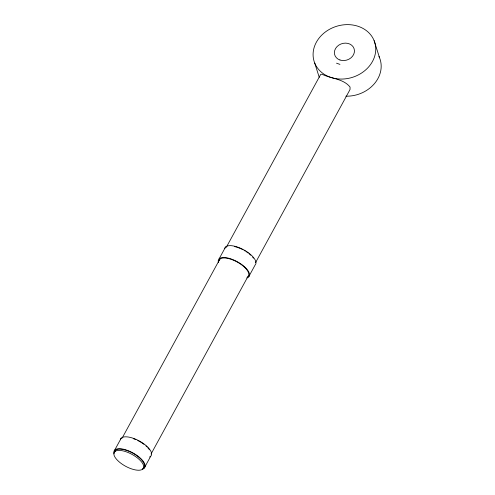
<?xml version="1.0" encoding="UTF-8"?>
<svg xmlns="http://www.w3.org/2000/svg" width="495" height="495" viewBox="0 0 495 495"><rect width="100%" height="100%" fill="white"/><g stroke="black" fill="none" stroke-linecap="round" stroke-linejoin="round"><path stroke-width="0.74" d="M114.729 450.035L121.213 438.162M219.106 258.848L225.59 246.974M114.71 451.688L115.818 449.652M122.117 438.112L219.941 258.935M226.24 247.401L320.729 74.337L322.022 74.238C331.093 78.73 343.456 78.693 350.039 87.04L350.052 89.434L348.907 91.606L255.531 262.635M142.888 468.957A16.632 6.751 28.6 0 0 126.083 451.756A16.632 6.751 28.6 0 0 117.426 460.251A16.632 6.751 28.6 0 0 142.888 468.957L143.63 467.596M151.043 454.026L248.119 276.21M144.231 468.109L150.715 456.242M248.608 276.928L255.092 265.054A17.412 7.066 28.6 0 0 243.602 249.746A17.412 7.066 28.6 0 0 224.736 248.614M336.52 63.181L339.954 64.381M374.109 40.621L379.541 57.748M314.721 63.075L319.25 77.35M218.468 262.628A17.412 7.066 28.6 0 1 237.124 261.62A17.412 7.066 28.6 0 1 246.751 277.949M218.957 260.815A16.632 6.751 28.6 0 1 236.975 261.898A16.632 6.751 28.6 0 1 247.952 276.526M234.624 246.59A16.632 6.751 28.6 0 1 236.864 247.203M237.625 247.451A16.632 6.751 28.6 0 1 240.873 248.744M241.523 249.047A16.632 6.751 28.6 0 1 242.81 249.684M244.097 250.377A16.632 6.751 28.6 0 1 245.341 251.113M246.547 251.881A16.632 6.751 28.6 0 1 248.273 253.1M249.344 253.935A16.632 6.751 28.6 0 1 250.829 255.222M252.667 257.122A16.632 6.751 28.6 0 1 253.483 258.155M378.978 56.467A31.767 26.73 -17.6 0 1 345.881 96.191M120.359 439.795A17.412 7.066 28.6 0 1 140.549 441.676A17.412 7.066 28.6 0 1 149.577 456.996M114.091 453.81A17.412 7.066 28.6 0 1 132.74 452.801A17.412 7.066 28.6 0 1 142.374 469.13M114.574 452.003A16.632 6.751 28.6 0 1 132.598 453.086A16.632 6.751 28.6 0 1 143.569 467.707M133.248 438.638A16.632 6.751 28.6 0 1 135.84 439.64M137.789 440.544A16.632 6.751 28.6 0 1 140.957 442.295M141.564 442.672A16.632 6.751 28.6 0 1 143.897 444.287M145.969 445.976A16.632 6.751 28.6 0 1 146.904 446.843M147.826 447.789A16.632 6.751 28.6 0 1 149.459 449.837M330.505 77.325A31.767 26.73 -17.6 0 0 375.693 47.421A31.767 26.73 -17.6 0 0 327.053 30.795A31.767 26.73 -17.6 0 0 330.505 77.325M339.96 60.006A10.172 8.563 -17.6 0 0 354.432 50.428A10.172 8.563 -17.6 0 0 338.852 45.101A10.172 8.563 -17.6 0 0 339.96 60.006"/></g></svg>
